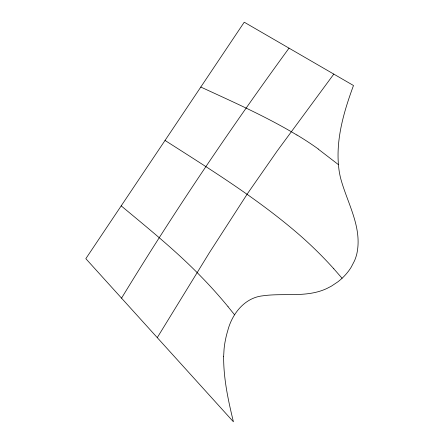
<?xml version="1.0" encoding="UTF-8"?>
<svg xmlns="http://www.w3.org/2000/svg" width="444" height="444" viewBox="0 0 444 444"><rect width="100%" height="100%" fill="white"/><g stroke="black" fill="none" stroke-linecap="round" stroke-linejoin="round"><path stroke-width="0.67" d="M157.265 337.629L209.407 252.664L247.63 193.418L277.039 151.182L333.805 74.104M121.545 298.152C173.693 212.443 229.92 129.21 289.022 48.152M200.805 87.041C232.179 101.543 263.908 115.54 293.717 133.145A177.167 74.364 36.3 0 1 296.936 135.059M165.035 140.437C210.339 169.425 256.305 197.907 297.247 233.006A152.697 57.326 45.6 0 1 333.827 268.792M318.17 149.051L338.389 164.607M121.195 205.872C148.668 228.765 176.612 251.271 201.493 277.039A168.714 57.415 51.7 0 1 228.072 306.704M333.81 268.798L342.085 278.26M228.049 306.732L234.571 314.79M296.947 134.987A133.167 55.983 36.3 0 1 318.231 148.951M223.654 356.299C223.454 378.488 228.199 400.349 233.422 421.8L85.825 258.669L244.239 22.2L353.485 85.509C343.484 112.709 334.881 141.913 339.188 171.156A112.465 98.074 1.8 0 0 340.604 178.133C347.18 202.986 362.709 227.439 356.782 254.035A57.742 50.355 1.8 0 1 354.506 260.811L351.165 267.244A61.383 53.53 1.8 0 1 337.801 281.879L331.374 286.164L326.729 288.561A53.907 47.014 1.8 0 1 319.314 291.369C300.96 296.842 281.59 293.134 262.881 295.804C244.611 297.68 232.051 313.875 227.755 330.663A128.038 111.655 1.8 0 0 225.935 337.551L225.003 342.196A117.849 102.775 1.8 0 0 224.059 349.228L223.654 356.299"/></g></svg>
